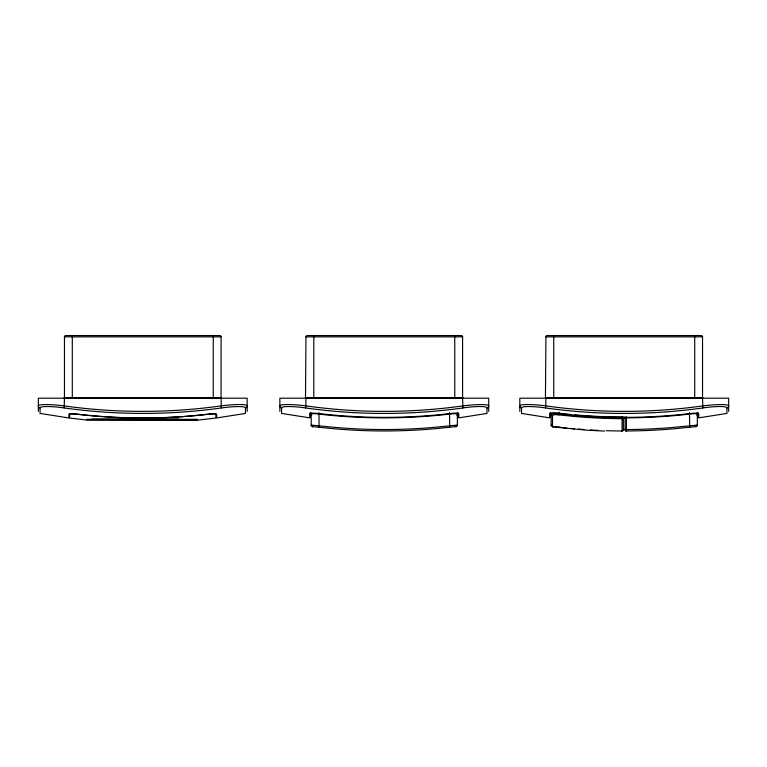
<?xml version="1.0" encoding="UTF-8"?>
<svg xmlns="http://www.w3.org/2000/svg" width="767" height="767" viewBox="0 0 767 767"><rect width="100%" height="100%" fill="white"/><g stroke="black" fill="none" stroke-linecap="round" stroke-linejoin="round"><path stroke-width="1.15" d="M40.066 407.939L40.066 413.432L68.896 417.957L68.896 414.17A8.562 0.978 6.6 0 1 77.505 414.17A565.605 565.605 0 0 0 208.03 414.19A8.562 0.978 -6.6 0 1 216.658 414.17L216.649 417.957L245.469 413.432L245.469 407.939A2.09 2.071 0 0 0 247.185 405.906A25.915 3.279 -7.3 0 0 221.078 405.896A565.183 565.183 0 0 1 64.447 405.935A25.915 3.279 7.3 0 0 38.312 405.896A2.09 2.071 0 0 0 40.066 407.939A23.902 3.289 8 0 1 64.169 407.929A567.292 567.292 0 0 0 221.375 407.967A23.902 3.279 -8 0 1 245.517 407.929M64.457 398.198L64.169 407.939M305.966 398.198L305.688 407.939A23.902 3.289 8 0 0 281.537 407.929M309.82 414.084L309.82 417.862L281.575 413.432L281.585 407.939A2.09 2.071 0 0 1 279.869 405.906A25.915 3.279 7.3 0 1 305.966 405.896A565.183 565.183 0 0 0 462.597 405.935A25.915 3.279 -7.3 0 1 488.742 405.896A2.09 2.071 0 0 1 486.987 407.939L486.987 413.432L458.752 417.881L458.752 414.084A9.108 1.045 -6.6 0 0 449.606 414.084A565.538 565.538 0 0 1 318.957 414.103A9.108 1.045 6.6 0 0 309.81 414.084L310.405 413.576A8.552 1.035 7 0 1 319.005 413.566A565.011 565.011 0 0 0 449.548 413.586A8.571 1.045 -7 0 1 458.187 413.566L458.752 414.084M456.01 425.992L456.01 426.778M545.922 398.198L545.634 407.939A23.902 3.289 8 0 0 521.483 407.929M549.766 414.084L549.766 417.862L521.531 413.432L521.531 407.939A2.09 2.071 0 0 1 519.815 405.906A25.915 3.279 7.3 0 1 545.922 405.896A565.183 565.183 0 0 0 702.553 405.935A25.915 3.279 -7.3 0 1 728.688 405.896A2.09 2.071 0 0 1 726.934 407.939L726.934 413.432L698.699 417.881L698.699 414.084A9.108 1.045 -6.6 0 0 689.552 414.084A565.538 565.538 0 0 1 558.913 414.103A9.108 1.045 6.6 0 0 549.757 414.084L550.351 413.576A8.552 1.035 7 0 1 558.951 413.566A565.011 565.011 0 0 0 689.495 413.586A8.571 1.045 -7 0 1 698.143 413.566L698.699 414.084M570.763 414.468L558.97 413.221A7.795 1.381 5.4 0 0 551.137 413.892A1.563 1.534 0 0 0 552.508 415.417L552.508 426.893L587.292 430.22L604.684 431.092M623.37 429.683A1.294 1.285 0 0 1 622.075 430.968L622.075 431.447L622.075 416.999A563.275 561.204 0 0 1 574.704 414.822M626.39 430.632L626.39 431.438L626.39 416.884M695.957 425.992L695.957 426.778M312.562 426.883L312.562 425.992M219.726 335.553L65.809 335.553A1.304 1.304 0 0 0 64.457 336.857L64.457 397.68L63.929 398.198M463.115 398.198L462.597 397.68L462.597 336.857A1.304 1.304 0 0 0 461.293 335.553L307.318 335.553A1.304 1.304 0 0 0 305.966 336.857L305.496 398.198M547.226 335.553A1.304 1.304 0 0 0 545.922 336.857L545.442 398.198M552.499 415.417A6.241 1.246 6.7 0 1 558.788 414.88L558.97 413.221M318.967 414.055L319.024 413.576M558.913 414.055L558.97 412.31M318.957 426.279L318.842 427.171L312.61 426.625A1.563 1.563 0 0 1 311.191 425.091L319.024 425.762A563.985 561.914 0 0 0 449.548 425.771L457.333 425.091A1.563 1.563 0 0 1 456.01 426.644L449.721 427.181L449.548 412.608M558.827 426.931L560.763 427.401M558.798 427.171L555.567 426.835M625.095 429.683A1.294 1.285 0 0 0 626.39 430.968A564.857 562.796 0 0 0 673.896 428.791L695.909 426.625A1.563 1.563 0 0 0 697.328 425.091M197.589 420.143L215.863 418.063L215.863 414.276A7.785 0.892 -6.6 0 0 208.03 414.276A565.605 565.605 0 0 1 77.505 414.285A7.785 0.892 6.6 0 0 69.663 414.276L69.672 418.063L86.201 419.971L197.378 420.163M552.556 426.625L554.138 426.701M697.289 425.091L673.762 427.363A563.275 561.204 0 0 1 626.39 429.539L625.115 429.453M547.274 335.553L701.191 335.553A1.304 1.304 0 0 1 702.543 336.857L702.543 397.68L703.071 398.198M64.457 336.857L221.078 336.857L221.078 397.68L221.605 398.198M305.966 336.857L462.597 336.857M545.922 336.857L702.543 336.857M64.457 397.68L221.078 397.68M305.966 397.68L462.597 397.68M545.922 397.68L702.543 397.68M64.457 397.862L221.078 397.862M64.313 398.073L221.222 398.073M91.714 419.079L178.673 419.079M86.489 419.348L197.09 419.348M86.489 419.702L197.09 419.904M622.075 416.999L623.36 417.104M551.885 425.139L551.195 425.091A1.563 1.563 0 0 0 552.508 426.644M570.619 428.427L574.569 428.791M562.729 427.622L566.669 428.044M558.788 414.88L574.569 416.491A564.857 562.757 0 0 0 622.075 418.667A1.294 1.256 0 0 0 623.37 417.411L623.37 430.162M689.667 427.152L689.495 412.608M726.982 407.929A23.902 3.279 -8 0 0 702.831 407.929L702.543 398.198M487.035 407.929A23.902 3.279 -8 0 0 462.885 407.929L462.597 398.198M221.366 407.939L221.078 398.198M689.495 413.576L689.552 414.055M449.548 413.576L449.596 414.055M698.104 413.576L698.114 413.624A8.571 1.045 -7 0 0 696.781 413.164M728.65 411.38L728.65 398.198L519.815 398.198L519.815 411.38M698.104 412.608L698.104 417.344M697.328 412.982L697.328 425.349M694.71 335.572L694.71 398.159M625.095 416.769L625.095 430.162M553.745 335.572L553.745 398.159M551.137 412.982L551.137 425.349M550.351 412.608L550.351 417.344M488.704 411.38L488.704 398.198L279.869 398.198L279.869 411.38M458.158 412.608L458.158 417.344M457.372 412.982L457.372 425.349M454.764 335.572L454.764 398.159M319.024 412.608L319.024 425.762M313.799 335.572L313.799 398.159M311.191 412.982L311.191 425.349M310.405 412.608L310.405 417.344M247.185 411.38L247.185 398.198L38.35 398.198L38.35 411.38M213.255 335.572L213.255 398.159M72.29 335.572L72.29 398.159M702.831 407.967A567.292 567.292 0 0 1 545.625 407.967M462.885 407.967A567.292 567.292 0 0 1 305.678 407.967M219.774 335.553A1.304 1.304 0 0 1 221.078 336.857M456.768 415.11A1.563 1.534 0 0 0 457.372 413.892A7.795 1.381 -5.4 0 0 456.787 413.413M311.795 415.11A1.563 1.534 0 0 1 311.191 413.892A7.795 1.381 5.4 0 1 311.776 413.413M449.721 427.19A565.567 563.496 0 0 1 318.842 427.19M622.075 430.977A564.857 562.796 0 0 1 606.218 430.69M598.298 430.383A564.857 562.796 0 0 1 590.379 429.961M584.444 429.568A564.857 562.796 0 0 1 578.519 429.117M696.829 415.014A1.563 1.534 0 0 0 697.328 413.892A7.795 1.381 -5.4 0 0 696.81 413.442M625.479 418.303A1.294 1.256 0 0 1 625.115 417.641"/></g></svg>
